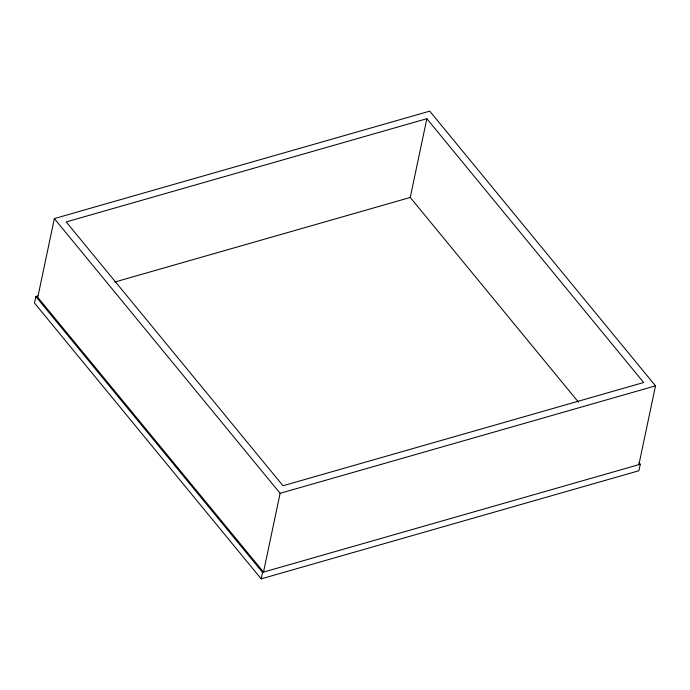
<?xml version="1.0" encoding="UTF-8"?>
<svg xmlns="http://www.w3.org/2000/svg" width="690" height="690" viewBox="0 0 690 690"><rect width="100%" height="100%" fill="white"/><g stroke="black" fill="none" stroke-linecap="round" stroke-linejoin="round"><path stroke-width="1.03" d="M37.941 295.941L35.871 296.536L34.5 303.022L261.182 578.858L638.923 470.735L640.286 464.249L638.923 462.585M54.346 218.592L37.752 297.356L263.511 572.07L280.114 493.307L54.346 218.592L429.741 111.142L655.5 385.857L638.906 464.62M261.182 578.858L262.545 572.372L35.871 296.536M578.496 402.192L410.248 197.461L426.851 118.697L66.206 221.93L283.004 485.743L643.649 382.519L426.851 118.697M114.894 282.003L410.248 197.461M280.114 493.307L655.5 385.857M262.545 572.372L640.286 464.249"/></g></svg>
